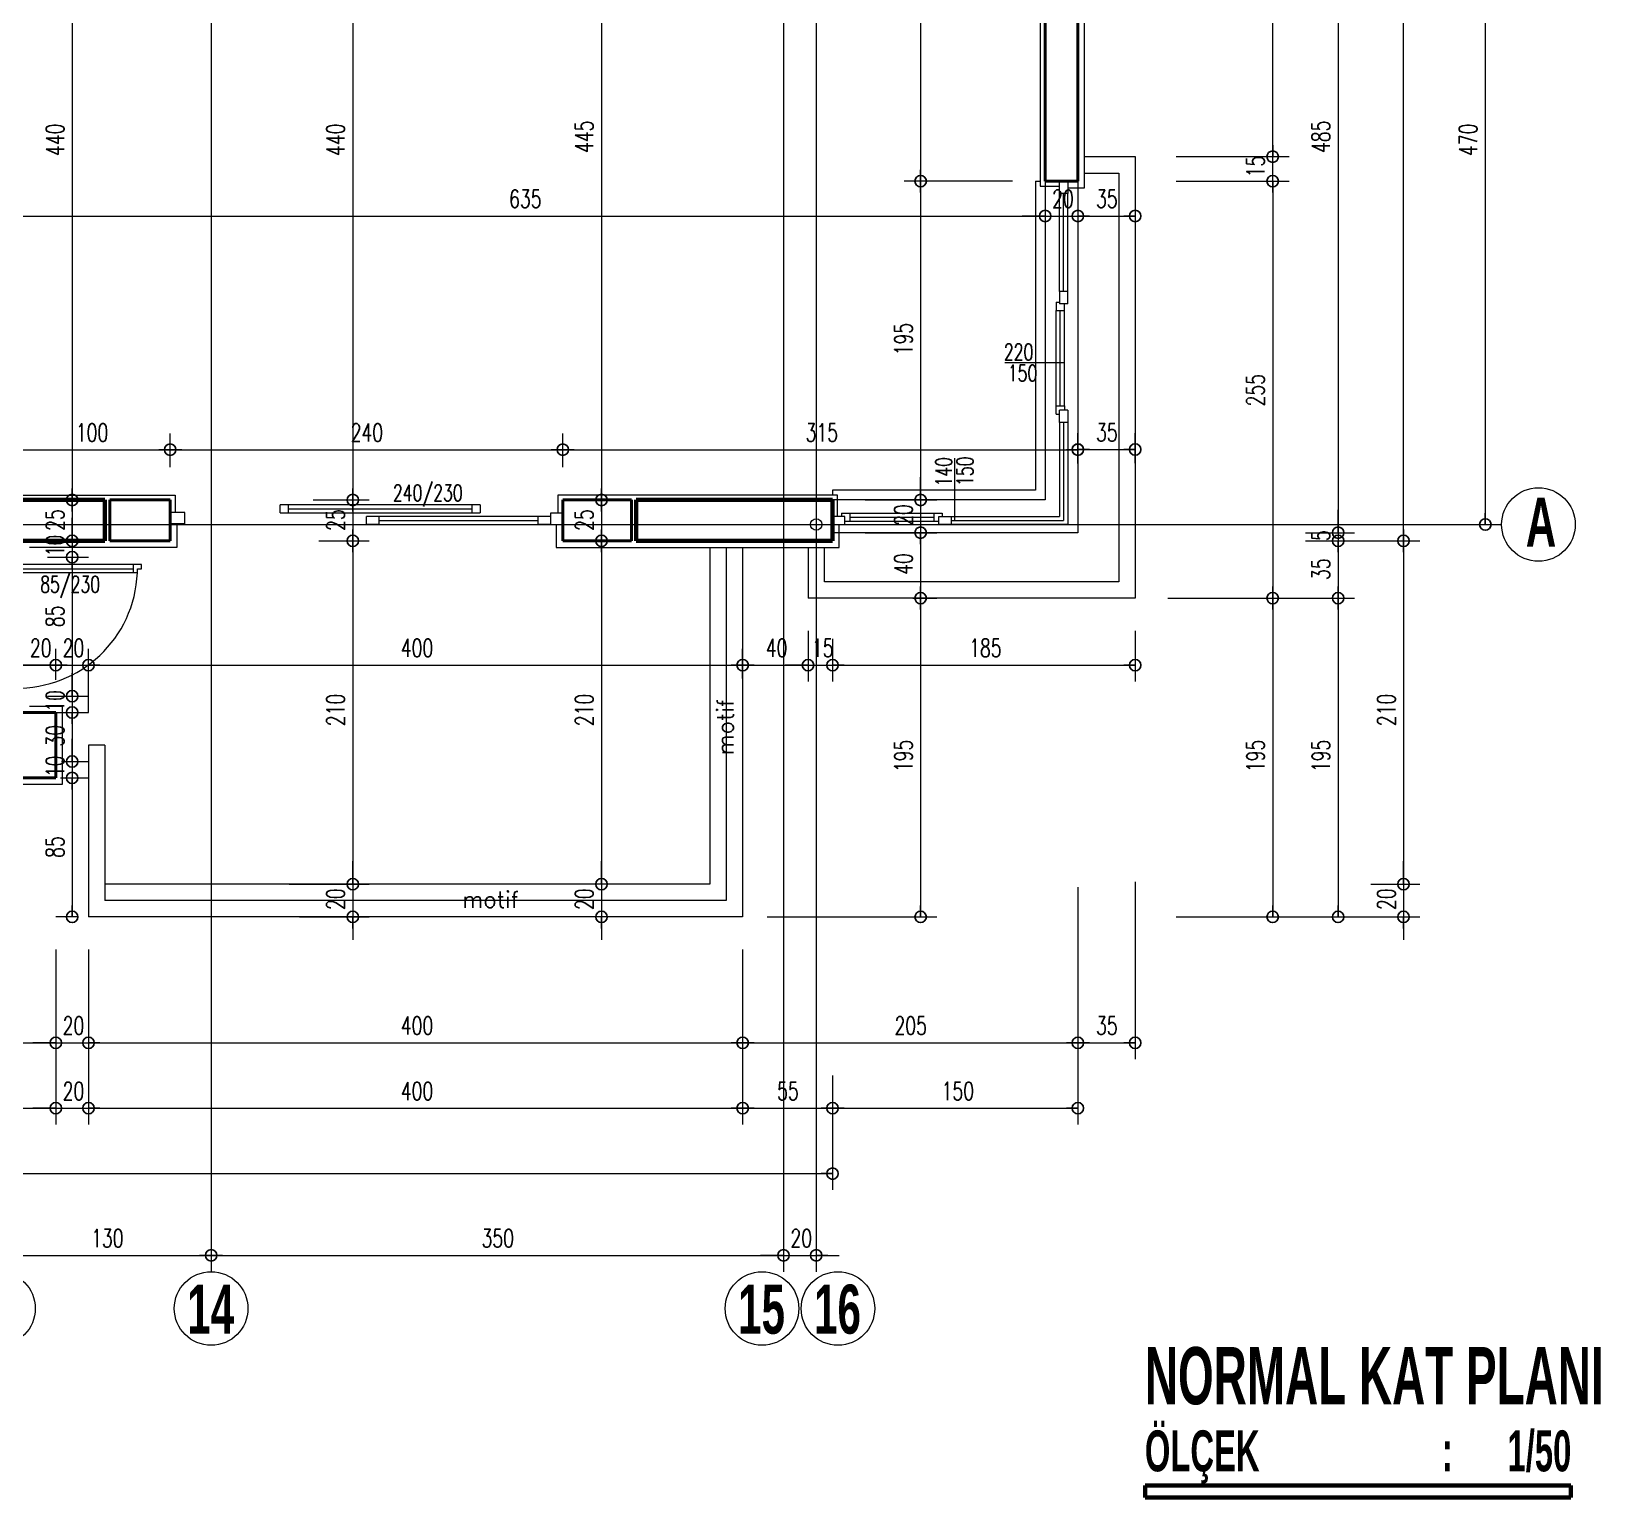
# Model space of a CAD drawing. Header units: millimetres. Extents: x 2016.56 to 2021.8, y 13721.83 to 13722.48.
# Drawn here: x 2018.0343 to 2018.2262, y 13721.9228 to 13722.1021 of the extents above; entities that cross this region are included whole.
import ezdxf

# ---------------------------------------------------------------- set-up
doc = ezdxf.new("R2010")
doc.units = ezdxf.units.MM
doc.linetypes.add('ACAD_ISO04W100', pattern=[30, 24, -3, 0, -3])
doc.linetypes.add('ACAD_ISO07W100', pattern=[3, 0, -3])
doc.layers.get('0').update_dxf_attribs({"lineweight": 20})
for name, color, linetype, lineweight in [('aks', 1, 'Continuous', 9), ('AKS  NO', 5, 'Continuous', 60), ('DH', 7, 'Continuous', 20), ('DIMH', 7, 'Continuous', 20), ('DIMV', 7, 'Continuous', 20), ('DUVAR', 4, 'Continuous', 40), ('DV', 7, 'Continuous', 20), ('kolon', 5, 'Continuous', 60), ('PENCERE', 3, 'Continuous', 13), ('SIVA', 7, 'Continuous', 20), ('TEXT', 7, 'Continuous', 20)]:
    doc.layers.add(name, color=color, linetype=linetype, lineweight=lineweight)
doc.styles.get("Standard").update_dxf_attribs({"font": 'txt.shx', "width": 0.7, "height": 11})
doc.styles.add('style1', font='swisscbo.ttf', dxfattribs={"width": 0.75, "height": 11})

msp = doc.modelspace()

# ---------------------------------------------------------------- linework, layer by layer
at = {"color": 0, "lineweight": -2}
for p, q in [((2018.186109818685, 13722.08678914312), (2018.186109818685, 13722.08818914312)), ((2018.186109818685, 13722.08678914312), (2018.186109818685, 13722.08818914312)), ((2018.143055025515, 13722.08378914312), (2018.143055025515, 13722.08518914312)), ((2018.143055025515, 13722.08378914312), (2018.143055025515, 13722.08238914312)), ((2018.186109818685, 13722.08378914312), (2018.186109818685, 13722.08238914312)), ((2018.186109818685, 13722.08378914312), (2018.186109818685, 13722.08238914312)), ((2018.158290658595, 13722.07952882276), (2018.156890658595, 13722.07952882276)), ((2018.158290658595, 13722.07952882276), (2018.156890658595, 13722.07952882276)), ((2018.162290658595, 13722.07952882276), (2018.163690658595, 13722.07952882276)), ((2018.162290658595, 13722.07952882276), (2018.163690658595, 13722.07952882276)), ((2018.169290658595, 13722.07952882276), (2018.167890658595, 13722.07952882276)), ((2018.051290658595, 13722.05094238713), (2018.049890658595, 13722.05094238713)), ((2018.051290658595, 13722.05094238713), (2018.052690658595, 13722.05094238713)), ((2018.099290658595, 13722.05094238713), (2018.097890658595, 13722.05094238713)), ((2018.099290658595, 13722.05094238713), (2018.100690658595, 13722.05094238713)), ((2018.162290658595, 13722.05094238713), (2018.160890658595, 13722.05094238713)), ((2018.162290658595, 13722.05096653452), (2018.163690658595, 13722.05096653452)), ((2018.169290658595, 13722.05096653452), (2018.167890658595, 13722.05096653452)), ((2018.039303057938, 13722.04478914312), (2018.039303057938, 13722.04618914312)), ((2018.073611988253, 13722.04478914312), (2018.073611988253, 13722.04618914312)), ((2018.104025822688, 13722.04478914312), (2018.104025822688, 13722.04618914312)), ((2018.143055025515, 13722.04478914312), (2018.143055025515, 13722.04618914312)), ((2018.143055025515, 13722.04478914312), (2018.143055025515, 13722.04618914312)), ((2018.039303057938, 13722.04478914312), (2018.039303057938, 13722.04338914312)), ((2018.073611988253, 13722.04478914312), (2018.073611988253, 13722.04338914312)), ((2018.104025822688, 13722.04478914312), (2018.104025822688, 13722.04338914312)), ((2018.194109818685, 13722.04078914312), (2018.194109818685, 13722.04218914312)), ((2018.194109818685, 13722.04078914312), (2018.194109818685, 13722.04218914312)), ((2018.212109818685, 13722.04178914312), (2018.212109818685, 13722.04318914312)), ((2018.039303057938, 13722.03978914312), (2018.039303057938, 13722.04118914312)), ((2018.039303057938, 13722.03978914312), (2018.039303057938, 13722.04118914312)), ((2018.073611988253, 13722.03978914312), (2018.073611988253, 13722.04118914312)), ((2018.073611988253, 13722.03978914312), (2018.073611988253, 13722.03838914312)), ((2018.104025822688, 13722.03978914312), (2018.104025822688, 13722.04118914312)), ((2018.104025822688, 13722.03978914312), (2018.104025822688, 13722.03838914312)), ((2018.143055025515, 13722.04078914312), (2018.143055025515, 13722.03938914312)), ((2018.143055025515, 13722.04078914312), (2018.143055025515, 13722.03938914312)), ((2018.194109818685, 13722.03978914312), (2018.194109818685, 13722.03838914312)), ((2018.194109818685, 13722.03978914312), (2018.194109818685, 13722.03838914312)), ((2018.202109818685, 13722.03978914312), (2018.202109818685, 13722.04118914312)), ((2018.202109818685, 13722.03978914312), (2018.202109818685, 13722.03838914312)), ((2018.039303057938, 13722.03778914312), (2018.039303057938, 13722.03638914312)), ((2018.039303057938, 13722.03778914312), (2018.039303057938, 13722.03638914312)), ((2018.143055025515, 13722.03278914312), (2018.143055025515, 13722.03418914312)), ((2018.186109818685, 13722.03278914312), (2018.186109818685, 13722.03418914312)), ((2018.194109818685, 13722.03278914312), (2018.194109818685, 13722.03418914312)), ((2018.143055025515, 13722.03278914312), (2018.143055025515, 13722.03138914312)), ((2018.186109818685, 13722.03278914312), (2018.186109818685, 13722.03138914312)), ((2018.194109818685, 13722.03278914312), (2018.194109818685, 13722.03138914312)), ((2018.033290658595, 13722.02458969043), (2018.034690658595, 13722.02458969043)), ((2018.037290658595, 13722.02458969043), (2018.035890658595, 13722.02458969043)), ((2018.037290658595, 13722.02458969043), (2018.038690658595, 13722.02458969043)), ((2018.041290658595, 13722.02458969043), (2018.042690658595, 13722.02458969043)), ((2018.041290658595, 13722.02458969043), (2018.042690658595, 13722.02458969043)), ((2018.121290658595, 13722.02458969043), (2018.119890658595, 13722.02458969043)), ((2018.121290658595, 13722.02458969043), (2018.122690658595, 13722.02458969043)), ((2018.129290658595, 13722.02458969043), (2018.127890658595, 13722.02458969043)), ((2018.129290658595, 13722.02458969043), (2018.127890658595, 13722.02458969043)), ((2018.132290658595, 13722.02458969043), (2018.133690658595, 13722.02458969043)), ((2018.132290658595, 13722.02458969043), (2018.133690658595, 13722.02458969043)), ((2018.169290658595, 13722.02458969043), (2018.167890658595, 13722.02458969043)), ((2018.039303057938, 13722.02078914312), (2018.039303057938, 13722.02218914312)), ((2018.039303057938, 13722.02078914312), (2018.039303057938, 13722.02218914312)), ((2018.039303057938, 13722.01878914312), (2018.039303057938, 13722.01738914312)), ((2018.039303057938, 13722.01878914312), (2018.039303057938, 13722.01738914312)), ((2018.039303057938, 13722.01278914312), (2018.039303057938, 13722.01418914312)), ((2018.039303057938, 13722.01278914312), (2018.039303057938, 13722.01418914312)), ((2018.039303057938, 13722.01078914312), (2018.039303057938, 13722.00938914312)), ((2018.039303057938, 13722.01078914312), (2018.039303057938, 13722.00938914312)), ((2018.073611988253, 13721.99778914312), (2018.073611988253, 13721.99918914312)), ((2018.073611988253, 13721.99778914312), (2018.073611988253, 13721.99918914312)), ((2018.104025822688, 13721.99778914312), (2018.104025822688, 13721.99918914312)), ((2018.104025822688, 13721.99778914312), (2018.104025822688, 13721.99918914312)), ((2018.202109818685, 13721.99778914312), (2018.202109818685, 13721.99918914312)), ((2018.202109818685, 13721.99778914312), (2018.202109818685, 13721.99918914312)), ((2018.039303057938, 13721.99378914312), (2018.039303057938, 13721.99518914312)), ((2018.073611988253, 13721.99378914312), (2018.073611988253, 13721.99238914312)), ((2018.104025822688, 13721.99378914312), (2018.104025822688, 13721.99238914312)), ((2018.143055025515, 13721.99378914312), (2018.143055025515, 13721.99518914312)), ((2018.186109818685, 13721.99378914312), (2018.186109818685, 13721.99518914312)), ((2018.194109818685, 13721.99378914312), (2018.194109818685, 13721.99518914312)), ((2018.202109818685, 13721.99378914312), (2018.202109818685, 13721.99238914312)), ((2018.037290658595, 13721.97838660583), (2018.035890658595, 13721.97838660583)), ((2018.037290658595, 13721.97838660583), (2018.035890658595, 13721.97838660583)), ((2018.041290658595, 13721.97838660583), (2018.042690658595, 13721.97838660583)), ((2018.041290658595, 13721.97838660583), (2018.042690658595, 13721.97838660583)), ((2018.121290658595, 13721.97838660583), (2018.119890658595, 13721.97838660583)), ((2018.121290658595, 13721.97838660583), (2018.122690658595, 13721.97838660583)), ((2018.162290658595, 13721.97838660583), (2018.160890658595, 13721.97838660583)), ((2018.162290658595, 13721.97838660583), (2018.163690658595, 13721.97838660583)), ((2018.169290658595, 13721.97838660583), (2018.167890658595, 13721.97838660583)), ((2018.037290658595, 13721.97038660583), (2018.035890658595, 13721.97038660583)), ((2018.037290658595, 13721.97038660583), (2018.035890658595, 13721.97038660583)), ((2018.041290658595, 13721.97038660583), (2018.042690658595, 13721.97038660583)), ((2018.041290658595, 13721.97038660583), (2018.042690658595, 13721.97038660583)), ((2018.121290658595, 13721.97038660583), (2018.119890658595, 13721.97038660583)), ((2018.121290658595, 13721.97038660583), (2018.122690658595, 13721.97038660583)), ((2018.132290658595, 13721.97038660583), (2018.130890658595, 13721.97038660583)), ((2018.132290658595, 13721.97038660583), (2018.133690658595, 13721.97038660583)), ((2018.162290658595, 13721.97038660583), (2018.160890658595, 13721.97038660583)), ((2018.132290658595, 13721.96238660583), (2018.130890658595, 13721.96238660583)), ((2018.056290658595, 13721.95238660583), (2018.054890658595, 13721.95238660583)), ((2018.056290658595, 13721.95238660583), (2018.057690658595, 13721.95238660583)), ((2018.126290658595, 13721.95238660583), (2018.124890658595, 13721.95238660583)), ((2018.126290658595, 13721.95238660583), (2018.124890658595, 13721.95238660583)), ((2018.130290658595, 13721.95238660583), (2018.131690658595, 13721.95238660583))]:
    msp.add_line(p, q, dxfattribs=at)
for p, q in [((2018.163090658595, 13722.08678914312), (2018.169290658595, 13722.08678914312)), ((2018.169290658595, 13722.08678914312), (2018.169290658595, 13722.03278914312)), ((2018.157090658595, 13722.08378914312), (2018.157690658595, 13722.08378914312)), ((2018.157090658595, 13722.08378914312), (2018.157090658595, 13722.04598914312)), ((2018.132290658595, 13722.04598914312), (2018.132290658595, 13722.04538914312)), ((2018.157090658595, 13722.04598914312), (2018.132290658595, 13722.04598914312)), ((2018.119290658595, 13722.03898914312), (2018.119290658595, 13721.99578914312)), ((2018.121290658595, 13722.03898914312), (2018.121290658595, 13721.99378914312)), ((2018.129290658595, 13722.03898914312), (2018.129290658595, 13722.03278914312)), ((2018.169290658595, 13722.03278914312), (2018.129290658595, 13722.03278914312)), ((2018.041290658595, 13722.01478914312), (2018.041290658595, 13721.99378914312)), ((2018.043290658595, 13722.01478914312), (2018.041290658595, 13722.01478914312)), ((2018.043290658595, 13722.01478914312), (2018.043290658595, 13721.99578914312)), ((2018.038090658595, 13722.01278914312), (2018.041290658595, 13722.01278914312)), ((2018.119290658595, 13721.99578914312), (2018.043290658595, 13721.99578914312)), ((2018.121290658595, 13721.99378914312), (2018.041290658595, 13721.99378914312))]:
    msp.add_line(p, q)
at = {"linetype": 'ACAD_ISO07W100'}
for p, q in [((2018.158290658595, 13722.08378914312), (2018.158290658595, 13722.04478914312)), ((2018.162290658595, 13722.08378914312), (2018.162290658595, 13722.04078914312)), ((2018.163090658595, 13722.08478914312), (2018.167290658595, 13722.08478914312)), ((2018.167290658595, 13722.08478914312), (2018.167290658595, 13722.03478914312)), ((2018.158290658595, 13722.04478914312), (2018.132290658595, 13722.04478914312)), ((2018.162290658595, 13722.04078914312), (2018.132290658595, 13722.04078914312)), ((2018.131290658595, 13722.03478914312), (2018.131290658595, 13722.03898914312)), ((2018.167290658595, 13722.03478914312), (2018.131290658595, 13722.03478914312))]:
    msp.add_line(p, q, dxfattribs=at)
at = {"color": 0, "lineweight": -2}
for centre in [(2018.186109818685, 13722.08678914312), (2018.186109818685, 13722.08678914312), (2018.143055025515, 13722.08378914312), (2018.143055025515, 13722.08378914312), (2018.186109818685, 13722.08378914312), (2018.186109818685, 13722.08378914312), (2018.158290658595, 13722.07952882276), (2018.158290658595, 13722.07952882276), (2018.162290658595, 13722.07952882276), (2018.162290658595, 13722.07952882276), (2018.169290658595, 13722.07952882276), (2018.051290658595, 13722.05094238713), (2018.051290658595, 13722.05094238713), (2018.099290658595, 13722.05094238713), (2018.099290658595, 13722.05094238713), (2018.162290658595, 13722.05096653452), (2018.162290658595, 13722.05094238713), (2018.169290658595, 13722.05096653452), (2018.039303057938, 13722.04478914312), (2018.039303057938, 13722.04478914312), (2018.073611988253, 13722.04478914312), (2018.073611988253, 13722.04478914312), (2018.104025822688, 13722.04478914312), (2018.104025822688, 13722.04478914312), (2018.143055025515, 13722.04478914312), (2018.143055025515, 13722.04478914312), (2018.212109818685, 13722.04178914312), (2018.039303057938, 13722.03978914312), (2018.039303057938, 13722.03978914312), (2018.073611988253, 13722.03978914312), (2018.073611988253, 13722.03978914312), (2018.104025822688, 13722.03978914312), (2018.104025822688, 13722.03978914312), (2018.143055025515, 13722.04078914312), (2018.143055025515, 13722.04078914312), (2018.194109818685, 13722.04078914312), (2018.194109818685, 13722.04078914312), (2018.194109818685, 13722.03978914312), (2018.194109818685, 13722.03978914312), (2018.202109818685, 13722.03978914312), (2018.202109818685, 13722.03978914312), (2018.039303057938, 13722.03778914312), (2018.039303057938, 13722.03778914312), (2018.143055025515, 13722.03278914312), (2018.143055025515, 13722.03278914312), (2018.186109818685, 13722.03278914312), (2018.186109818685, 13722.03278914312), (2018.194109818685, 13722.03278914312), (2018.194109818685, 13722.03278914312), (2018.037290658595, 13722.02458969043), (2018.037290658595, 13722.02458969043), (2018.041290658595, 13722.02458969043), (2018.041290658595, 13722.02458969043), (2018.121290658595, 13722.02458969043), (2018.121290658595, 13722.02458969043), (2018.129290658595, 13722.02458969043), (2018.129290658595, 13722.02458969043), (2018.132290658595, 13722.02458969043), (2018.132290658595, 13722.02458969043), (2018.169290658595, 13722.02458969043), (2018.039303057938, 13722.02078914312), (2018.039303057938, 13722.02078914312), (2018.039303057938, 13722.01878914312), (2018.039303057938, 13722.01878914312), (2018.039303057938, 13722.01278914312), (2018.039303057938, 13722.01278914312), (2018.039303057938, 13722.01078914312), (2018.039303057938, 13722.01078914312), (2018.073611988253, 13721.99778914312), (2018.073611988253, 13721.99778914312), (2018.104025822688, 13721.99778914312), (2018.104025822688, 13721.99778914312), (2018.202109818685, 13721.99778914312), (2018.202109818685, 13721.99778914312), (2018.039303057938, 13721.99378914312), (2018.073611988253, 13721.99378914312), (2018.104025822688, 13721.99378914312), (2018.143055025515, 13721.99378914312), (2018.186109818685, 13721.99378914312), (2018.194109818685, 13721.99378914312), (2018.202109818685, 13721.99378914312), (2018.037290658595, 13721.97838660583), (2018.037290658595, 13721.97838660583), (2018.041290658595, 13721.97838660583), (2018.041290658595, 13721.97838660583), (2018.121290658595, 13721.97838660583), (2018.121290658595, 13721.97838660583), (2018.162290658595, 13721.97838660583), (2018.162290658595, 13721.97838660583), (2018.169290658595, 13721.97838660583), (2018.037290658595, 13721.97038660583), (2018.037290658595, 13721.97038660583), (2018.041290658595, 13721.97038660583), (2018.041290658595, 13721.97038660583), (2018.121290658595, 13721.97038660583), (2018.121290658595, 13721.97038660583), (2018.132290658595, 13721.97038660583), (2018.132290658595, 13721.97038660583), (2018.162290658595, 13721.97038660583), (2018.132290658595, 13721.96238660583), (2018.056290658595, 13721.95238660583), (2018.056290658595, 13721.95238660583), (2018.126290658595, 13721.95238660583), (2018.126290658595, 13721.95238660583), (2018.130290658595, 13721.95238660583)]:
    msp.add_circle(centre, 0.0007, dxfattribs=at)
for centre in [(2018.218609818685, 13722.04178914312), (2018.030290658595, 13721.94588660583), (2018.056290658595, 13721.94588660583), (2018.123660975857, 13721.94588660583), (2018.132946171104, 13721.94588660583)]:
    msp.add_circle(centre, 0.004500000000000001)
at = {"layer": 'aks', "linetype": 'ACAD_ISO04W100', "ltscale": 2}
for p, q in [((2018.056290658595, 13722.40645173834), (2018.056290658595, 13721.95238660583)), ((2018.126290658595, 13722.40645173834), (2018.126290658595, 13721.95238660583)), ((2018.130290658595, 13722.40645173834), (2018.130290658595, 13721.95238660583)), ((2017.678471498505, 13722.04178914312), (2018.212109818685, 13722.04178914312))]:
    msp.add_line(p, q, dxfattribs=at)
at = {"layer": 'aks'}
msp.add_circle((2018.130290658595, 13722.04178914312), 0.0007, dxfattribs=at)
at = {"layer": 'AKS  NO'}
for p, q in [((2018.170498123096, 13721.92421759016), (2018.222568119264, 13721.92421759016)), ((2018.170498123096, 13721.92275145477), (2018.170498123096, 13721.92421759016)), ((2018.222568119264, 13721.92275145477), (2018.170498123096, 13721.92275145477)), ((2018.222568119264, 13721.92421759016), (2018.222568119264, 13721.92275145477))]:
    msp.add_line(p, q, dxfattribs=at)
at = {"layer": 'DH'}
for p, q in [((2018.032690658595, 13722.07952882276), (2018.156890658595, 13722.07952882276)), ((2018.156890658595, 13722.07952882276), (2018.155490658595, 13722.07952882276)), ((2018.158290658595, 13722.07952882276), (2018.162290658595, 13722.07952882276)), ((2018.163690658595, 13722.07952882276), (2018.167890658595, 13722.07952882276)), ((2018.163690658595, 13722.07952882276), (2018.165090658595, 13722.07952882276)), ((2018.032690658595, 13722.05094238713), (2018.049890658595, 13722.05094238713)), ((2018.052690658595, 13722.05094238713), (2018.097890658595, 13722.05094238713)), ((2018.100690658595, 13722.05094238713), (2018.160890658595, 13722.05094238713)), ((2018.163690658595, 13722.05096653452), (2018.167890658595, 13722.05096653452)), ((2018.033290658595, 13722.02458969043), (2018.037290658595, 13722.02458969043)), ((2018.035890658595, 13722.02458969043), (2018.034490658595, 13722.02458969043)), ((2018.034690658595, 13722.02458969043), (2018.036090658595, 13722.02458969043)), ((2018.037290658595, 13722.02458969043), (2018.041290658595, 13722.02458969043)), ((2018.038690658595, 13722.02458969043), (2018.040090658595, 13722.02458969043)), ((2018.042690658595, 13722.02458969043), (2018.119890658595, 13722.02458969043)), ((2018.042690658595, 13722.02458969043), (2018.044090658595, 13722.02458969043)), ((2018.122690658595, 13722.02458969043), (2018.127890658595, 13722.02458969043)), ((2018.127890658595, 13722.02458969043), (2018.126490658595, 13722.02458969043)), ((2018.129290658595, 13722.02458969043), (2018.132290658595, 13722.02458969043)), ((2018.133690658595, 13722.02458969043), (2018.167890658595, 13722.02458969043)), ((2018.133690658595, 13722.02458969043), (2018.135090658595, 13722.02458969043))]:
    msp.add_line(p, q, dxfattribs=at)
at = {"layer": 'DH', "lineweight": 20}
for p, q in [((2018.158290658595, 13722.07978914312), (2018.158290658595, 13722.07752882276)), ((2018.158290658595, 13722.07978914312), (2018.158290658595, 13722.07752882276)), ((2018.162290658595, 13722.07978914312), (2018.162290658595, 13722.07752882276)), ((2018.162290658595, 13722.07978914312), (2018.162290658595, 13722.07752882276)), ((2018.169290658595, 13722.07990174989), (2018.169290658595, 13722.07752882276)), ((2018.051290658595, 13722.04878914312), (2018.051290658595, 13722.05294238713)), ((2018.051290658595, 13722.04878914312), (2018.051290658595, 13722.05294238713)), ((2018.099290658595, 13722.04878914312), (2018.099290658595, 13722.05294238713)), ((2018.099290658595, 13722.04878914312), (2018.099290658595, 13722.05294238713)), ((2018.162290658595, 13722.04925747224), (2018.162290658595, 13722.05296653451)), ((2018.162290658595, 13722.04925747224), (2018.162290658595, 13722.05294238713)), ((2018.169290658595, 13722.04928161963), (2018.169290658595, 13722.05296653451)), ((2018.129290658595, 13722.02878914312), (2018.129290658595, 13722.02258969043)), ((2018.169290658595, 13722.02878914312), (2018.169290658595, 13722.02258969043)), ((2018.037290658595, 13722.02278914312), (2018.037290658595, 13722.02658969043)), ((2018.037290658595, 13722.02278914312), (2018.037290658595, 13722.02658969043)), ((2018.041290658595, 13722.01878914312), (2018.041290658595, 13722.02658969043)), ((2018.041290658595, 13722.01878914312), (2018.041290658595, 13722.02658969043)), ((2018.121290658595, 13722.0229648295), (2018.121290658595, 13722.02658969043)), ((2018.121290658595, 13722.0229648295), (2018.121290658595, 13722.02658969043)), ((2018.129290658595, 13722.02778914312), (2018.129290658595, 13722.02258969043)), ((2018.132290658595, 13722.02778914312), (2018.132290658595, 13722.02258969043)), ((2018.132290658595, 13722.02778914312), (2018.132290658595, 13722.02258969043))]:
    msp.add_line(p, q, dxfattribs=at)
at = {"layer": 'DIMH', "lineweight": 20}
for p, q in [((2018.162290658595, 13721.99741597324), (2018.162290658595, 13721.97638660583)), ((2018.162290658595, 13721.99741597324), (2018.162290658595, 13721.97638660583)), ((2018.169290658595, 13721.99808787448), (2018.169290658595, 13721.97638660583)), ((2018.037290658595, 13721.98978914312), (2018.037290658595, 13721.96838660583)), ((2018.037290658595, 13721.98978914312), (2018.037290658595, 13721.96838660583)), ((2018.037290658595, 13721.98978914312), (2018.037290658595, 13721.97638660583)), ((2018.037290658595, 13721.98978914312), (2018.037290658595, 13721.97638660583)), ((2018.041290658595, 13721.98978914312), (2018.041290658595, 13721.97638660583)), ((2018.041290658595, 13721.98978914312), (2018.041290658595, 13721.97638660583)), ((2018.121290658595, 13721.98978914312), (2018.121290658595, 13721.97638660583)), ((2018.121290658595, 13721.98978914312), (2018.121290658595, 13721.97638660583)), ((2018.041290658595, 13721.98324892097), (2018.041290658595, 13721.96838660583)), ((2018.041290658595, 13721.98324892097), (2018.041290658595, 13721.96838660583)), ((2018.162290658595, 13721.98290128954), (2018.162290658595, 13721.96838660583)), ((2018.121290658595, 13721.98178914312), (2018.121290658595, 13721.96838660583)), ((2018.121290658595, 13721.97778914312), (2018.121290658595, 13721.96838660583)), ((2018.132290658595, 13721.97438660583), (2018.132290658595, 13721.96838660583)), ((2018.132290658595, 13721.97438660583), (2018.132290658595, 13721.96838660583)), ((2018.132290658595, 13721.97038660583), (2018.132290658595, 13721.96038660583)), ((2018.056290658595, 13721.95501010236), (2018.056290658595, 13721.95038660583)), ((2018.056290658595, 13721.95501010236), (2018.056290658595, 13721.95038660583)), ((2018.126290658595, 13721.95390027114), (2018.126290658595, 13721.95038660583)), ((2018.126290658595, 13721.95390027114), (2018.126290658595, 13721.95038660583)), ((2018.130290658595, 13721.9547757582), (2018.130290658595, 13721.95038660583))]:
    msp.add_line(p, q, dxfattribs=at)
at = {"layer": 'DIMH'}
for p, q in [((2018.028690658595, 13721.97838660583), (2018.035890658595, 13721.97838660583)), ((2018.035890658595, 13721.97838660583), (2018.034490658595, 13721.97838660583)), ((2018.037290658595, 13721.97838660583), (2018.041290658595, 13721.97838660583)), ((2018.042690658595, 13721.97838660583), (2018.119890658595, 13721.97838660583)), ((2018.042690658595, 13721.97838660583), (2018.044090658595, 13721.97838660583)), ((2018.122690658595, 13721.97838660583), (2018.160890658595, 13721.97838660583)), ((2018.163690658595, 13721.97838660583), (2018.167890658595, 13721.97838660583)), ((2017.969690658595, 13721.97038660583), (2018.035890658595, 13721.97038660583)), ((2018.035890658595, 13721.97038660583), (2018.034490658595, 13721.97038660583)), ((2018.037290658595, 13721.97038660583), (2018.041290658595, 13721.97038660583)), ((2018.042690658595, 13721.97038660583), (2018.119890658595, 13721.97038660583)), ((2018.042690658595, 13721.97038660583), (2018.044090658595, 13721.97038660583)), ((2018.122690658595, 13721.97038660583), (2018.130890658595, 13721.97038660583)), ((2018.133690658595, 13721.97038660583), (2018.160890658595, 13721.97038660583)), ((2017.759690658595, 13721.96238660583), (2018.130890658595, 13721.96238660583)), ((2018.031690658595, 13721.95238660583), (2018.054890658595, 13721.95238660583)), ((2018.057690658595, 13721.95238660583), (2018.124890658595, 13721.95238660583)), ((2018.124890658595, 13721.95238660583), (2018.123490658595, 13721.95238660583)), ((2018.126290658595, 13721.95238660583), (2018.130290658595, 13721.95238660583)), ((2018.131690658595, 13721.95238660583), (2018.133090658595, 13721.95238660583))]:
    msp.add_line(p, q, dxfattribs=at)
at = {"layer": 'DIMV'}
for p, q in [((2018.202109818685, 13722.04118914312), (2018.202109818685, 13722.33438914313)), ((2018.186109818685, 13722.08818914312), (2018.186109818685, 13722.13638914312)), ((2018.194109818685, 13722.13638914312), (2018.194109818685, 13722.04218914312)), ((2018.212109818685, 13722.13438914312), (2018.212109818685, 13722.04318914312)), ((2018.186109818685, 13722.08818914312), (2018.186109818685, 13722.08958914312)), ((2018.186109818685, 13722.08378914312), (2018.186109818685, 13722.08678914312)), ((2018.186109818685, 13722.08238914312), (2018.186109818685, 13722.08098914312)), ((2018.186109818685, 13722.08238914312), (2018.186109818685, 13722.03418914312)), ((2018.194109818685, 13722.04218914312), (2018.194109818685, 13722.04358914312)), ((2018.194109818685, 13722.04078914312), (2018.194109818685, 13722.03978914312)), ((2018.194109818685, 13722.03838914312), (2018.194109818685, 13722.03418914312)), ((2018.194109818685, 13722.03838914312), (2018.194109818685, 13722.03698914312)), ((2018.202109818685, 13722.03838914312), (2018.202109818685, 13721.99918914312)), ((2018.186109818685, 13722.03138914312), (2018.186109818685, 13721.99518914312)), ((2018.194109818685, 13722.03138914312), (2018.194109818685, 13721.99518914312)), ((2018.202109818685, 13721.99918914312), (2018.202109818685, 13722.00058914312)), ((2018.202109818685, 13721.99778914312), (2018.202109818685, 13721.99378914312)), ((2018.202109818685, 13721.99238914312), (2018.202109818685, 13721.99098914312))]:
    msp.add_line(p, q, dxfattribs=at)
at = {"layer": 'DIMV', "lineweight": 20}
for p, q in [((2018.174290658595, 13722.08678914312), (2018.188109818685, 13722.08678914312)), ((2018.174290658595, 13722.08678914312), (2018.188109818685, 13722.08678914312)), ((2018.174290658595, 13722.08378914312), (2018.188109818685, 13722.08378914312)), ((2018.174290658595, 13722.08378914312), (2018.188109818685, 13722.08378914312)), ((2018.210677807921, 13722.04178914312), (2018.214109818685, 13722.04178914312)), ((2018.190109818685, 13722.04078914312), (2018.196109818685, 13722.04078914312)), ((2018.190109818685, 13722.03978914312), (2018.196109818685, 13722.03978914312)), ((2018.194109818685, 13722.04078914312), (2018.196109818685, 13722.04078914312)), ((2018.194109818685, 13722.03978914312), (2018.204109818685, 13722.03978914312)), ((2018.203109818685, 13722.03978914312), (2018.204109818685, 13722.03978914312)), ((2018.173290658595, 13722.03278914312), (2018.196109818685, 13722.03278914312)), ((2018.173290658595, 13722.03278914312), (2018.196109818685, 13722.03278914312)), ((2018.173290658595, 13722.03278914312), (2018.188109818685, 13722.03278914312)), ((2018.173290658595, 13722.03278914312), (2018.188109818685, 13722.03278914312)), ((2018.198109818685, 13721.99778914312), (2018.204109818685, 13721.99778914312)), ((2018.202143815907, 13721.99778914312), (2018.204109818685, 13721.99778914312)), ((2018.174290658595, 13721.99378914312), (2018.188109818685, 13721.99378914312)), ((2018.175345451764, 13721.99378914312), (2018.196109818685, 13721.99378914312)), ((2018.193619412129, 13721.99378914312), (2018.204109818685, 13721.99378914312))]:
    msp.add_line(p, q, dxfattribs=at)
at = {"layer": 'DUVAR'}
for p, q in [((2018.162290658595, 13722.13778914312), (2018.162290658595, 13722.08378914312)), ((2018.158290658595, 13722.13378914312), (2018.158290658595, 13722.08378914312)), ((2018.162290658595, 13722.08378914312), (2018.158290658595, 13722.08378914312)), ((2018.043890658595, 13722.04478914312), (2018.043890658595, 13722.03978914312)), ((2018.051290658595, 13722.04478914312), (2018.043890658595, 13722.04478914312)), ((2018.051290658595, 13722.03978914312), (2018.051290658595, 13722.04478914312)), ((2018.107690658595, 13722.04478914312), (2018.099290658595, 13722.04478914312)), ((2018.099290658595, 13722.03978914312), (2018.099290658595, 13722.04478914312)), ((2018.107690658595, 13722.04478914312), (2018.107690658595, 13722.03978914312)), ((2018.051290658595, 13722.03978914312), (2018.043890658595, 13722.03978914312)), ((2018.107690658595, 13722.03978914312), (2018.099290658595, 13722.03978914312)), ((2018.033290658595, 13722.01878914312), (2018.037290658595, 13722.01878914312)), ((2018.037290658595, 13722.01078914312), (2018.037290658595, 13722.01878914312)), ((2018.027290658595, 13722.01078914312), (2018.037290658595, 13722.01078914312))]:
    msp.add_line(p, q, dxfattribs=at)
at = {"layer": 'DV'}
for p, q in [((2018.104025822688, 13722.13238914312), (2018.104025822688, 13722.04618914312)), ((2018.143055025515, 13722.13238914312), (2018.143055025515, 13722.08518914312)), ((2018.039303057938, 13722.13138914312), (2018.039303057938, 13722.04618914312)), ((2018.073611988253, 13722.13138914312), (2018.073611988253, 13722.04618914312)), ((2018.143055025515, 13722.08238914312), (2018.143055025515, 13722.04618914312)), ((2018.143055025515, 13722.04618914312), (2018.143055025515, 13722.04758914312)), ((2018.143055025515, 13722.04478914312), (2018.143055025515, 13722.04078914312)), ((2018.039303057938, 13722.04338914312), (2018.039303057938, 13722.04118914312)), ((2018.039303057938, 13722.04118914312), (2018.039303057938, 13722.04258914312)), ((2018.073611988253, 13722.04338914312), (2018.073611988253, 13722.04118914312)), ((2018.104025822688, 13722.04338914312), (2018.104025822688, 13722.04118914312)), ((2018.039303057938, 13722.03978914312), (2018.039303057938, 13722.03778914312)), ((2018.073611988253, 13722.03838914312), (2018.073611988253, 13721.99918914312)), ((2018.104025822688, 13722.03838914312), (2018.104025822688, 13721.99918914312)), ((2018.143055025515, 13722.03938914312), (2018.143055025515, 13722.03798914312)), ((2018.143055025515, 13722.03938914312), (2018.143055025515, 13722.03418914312)), ((2018.039303057938, 13722.03638914312), (2018.039303057938, 13722.03498914312)), ((2018.039303057938, 13722.03638914312), (2018.039303057938, 13722.02218914312)), ((2018.143055025515, 13722.03138914312), (2018.143055025515, 13721.99518914312)), ((2018.039303057938, 13722.02218914312), (2018.039303057938, 13722.02358914312)), ((2018.039303057938, 13722.02078914312), (2018.039303057938, 13722.01878914312)), ((2018.039303057938, 13722.01738914312), (2018.039303057938, 13722.01598914312)), ((2018.039303057938, 13722.01738914312), (2018.039303057938, 13722.01418914312)), ((2018.039303057938, 13722.01418914312), (2018.039303057938, 13722.01558914312)), ((2018.039303057938, 13722.01278914312), (2018.039303057938, 13722.01078914312)), ((2018.039303057938, 13722.00938914312), (2018.039303057938, 13722.00798914313)), ((2018.039303057938, 13722.00938914312), (2018.039303057938, 13721.99518914312)), ((2018.073611988253, 13721.99918914312), (2018.073611988253, 13722.00058914312)), ((2018.104025822688, 13721.99918914312), (2018.104025822688, 13722.00058914312)), ((2018.073611988253, 13721.99778914312), (2018.073611988253, 13721.99378914312)), ((2018.104025822688, 13721.99778914312), (2018.104025822688, 13721.99378914312)), ((2018.073611988253, 13721.99238914312), (2018.073611988253, 13721.99098914312)), ((2018.104025822688, 13721.99238914312), (2018.104025822688, 13721.99098914312))]:
    msp.add_line(p, q, dxfattribs=at)
at = {"layer": 'DV', "lineweight": 20}
for p, q in [((2018.154290658595, 13722.08378914312), (2018.141055025515, 13722.08378914312)), ((2018.154290658595, 13722.08378914312), (2018.141055025515, 13722.08378914312)), ((2018.037663047752, 13722.04478914312), (2018.041303057939, 13722.04478914312)), ((2018.037663047752, 13722.04478914312), (2018.041303057939, 13722.04478914312)), ((2018.068751240772, 13722.04478914312), (2018.075611988253, 13722.04478914312)), ((2018.068751240772, 13722.04478914312), (2018.075611988253, 13722.04478914312)), ((2018.103290658595, 13722.04478914312), (2018.106025822688, 13722.04478914312)), ((2018.103290658595, 13722.04478914312), (2018.106025822688, 13722.04478914312)), ((2018.136290658595, 13722.04478914312), (2018.145055025515, 13722.04478914312)), ((2018.141830233567, 13722.04478914312), (2018.145055025515, 13722.04478914312)), ((2018.037643865798, 13722.03978914312), (2018.041303057939, 13722.03978914312)), ((2018.037643865798, 13722.03978914312), (2018.041303057939, 13722.03978914312)), ((2018.069451323424, 13722.03978914312), (2018.075611988253, 13722.03978914312)), ((2018.069451323424, 13722.03978914312), (2018.075611988253, 13722.03978914312)), ((2018.103290658595, 13722.03978914312), (2018.106025822688, 13722.03978914312)), ((2018.103290658595, 13722.03978914312), (2018.106025822688, 13722.03978914312)), ((2018.136290658595, 13722.04078914312), (2018.145055025515, 13722.04078914312)), ((2018.140290658595, 13722.04078914312), (2018.145055025515, 13722.04078914312)), ((2018.036290658595, 13722.03778914312), (2018.041303057939, 13722.03778914312)), ((2018.036290658595, 13722.03778914312), (2018.041303057939, 13722.03778914312)), ((2018.14209373122, 13722.03278914312), (2018.145055025515, 13722.03278914312)), ((2018.14209373122, 13722.03278914312), (2018.145055025515, 13722.03278914312)), ((2018.036290658595, 13722.02078914312), (2018.041303057939, 13722.02078914312)), ((2018.036290658595, 13722.02078914312), (2018.041303057939, 13722.02078914312)), ((2018.036290658595, 13722.01878914312), (2018.041303057939, 13722.01878914312)), ((2018.036290658595, 13722.01878914312), (2018.041303057939, 13722.01878914312)), ((2018.037999053704, 13722.01278914312), (2018.041303057939, 13722.01278914312)), ((2018.041090658595, 13722.01278914312), (2018.041303057939, 13722.01278914312)), ((2018.037858834149, 13722.01078914312), (2018.041303057939, 13722.01078914312)), ((2018.040290658595, 13722.01078914312), (2018.041303057939, 13722.01078914312)), ((2018.065825294545, 13721.99778914312), (2018.075611988253, 13721.99778914312)), ((2018.065825294545, 13721.99778914312), (2018.075611988253, 13721.99778914312)), ((2018.105325295891, 13721.99778914312), (2018.102025822688, 13721.99778914312)), ((2018.105325295891, 13721.99778914312), (2018.102025822688, 13721.99778914312)), ((2018.040082943487, 13721.99378914312), (2018.037303057939, 13721.99378914312)), ((2018.067096746922, 13721.99378914312), (2018.075611988253, 13721.99378914312)), ((2018.105325295891, 13721.99378914312), (2018.102025822688, 13721.99378914312)), ((2018.124290658595, 13721.99378914312), (2018.145055025515, 13721.99378914312))]:
    msp.add_line(p, q, dxfattribs=at)
at = {"layer": 'kolon'}
for p, q in [((2018.043290658595, 13722.04478914312), (2018.029290658595, 13722.04478914312)), ((2018.043290658595, 13722.03978914312), (2018.043290658595, 13722.04478914312)), ((2018.132290658595, 13722.04478914312), (2018.108290658595, 13722.04478914312)), ((2018.108290658595, 13722.04478914312), (2018.108290658595, 13722.03978914312)), ((2018.132290658595, 13722.03978914312), (2018.132290658595, 13722.04478914312)), ((2018.029290658595, 13722.03978914312), (2018.043290658595, 13722.03978914312)), ((2018.108290658595, 13722.03978914312), (2018.132290658595, 13722.03978914312))]:
    msp.add_line(p, q, dxfattribs=at)
at = {"layer": 'PENCERE'}
for p, q in [((2018.160038246189, 13722.08228914312), (2018.160038246189, 13722.08378914312)), ((2018.161038246189, 13722.08378914312), (2018.161038246189, 13722.08228914312)), ((2018.160038246189, 13722.07028914312), (2018.160038246189, 13722.08228914312)), ((2018.161038246189, 13722.08228914312), (2018.160038246189, 13722.08228914312)), ((2018.160538246189, 13722.07028914312), (2018.160538246189, 13722.08228914312)), ((2018.161038246189, 13722.07028914312), (2018.161038246189, 13722.08228914312)), ((2018.159638246189, 13722.06898914312), (2018.159638246189, 13722.06798914312)), ((2018.159638246189, 13722.06898914312), (2018.160038246189, 13722.06898914312)), ((2018.160038246189, 13722.07028914312), (2018.160038246189, 13722.06878914312)), ((2018.161038246189, 13722.07028914312), (2018.160038246189, 13722.07028914312)), ((2018.161038246189, 13722.06878914312), (2018.160038246189, 13722.06878914312)), ((2018.160638246189, 13722.06798914312), (2018.160638246189, 13722.06878914312)), ((2018.161038246189, 13722.06878914312), (2018.161038246189, 13722.07028914312)), ((2018.159638246189, 13722.05628914312), (2018.159638246189, 13722.06798914312)), ((2018.159638246189, 13722.06798914312), (2018.160638246189, 13722.06798914312)), ((2018.160138246189, 13722.05628914312), (2018.160138246189, 13722.06798914312)), ((2018.160638246189, 13722.05628914312), (2018.160638246189, 13722.06798914312)), ((2018.159638246189, 13722.05528914312), (2018.159638246189, 13722.05628914312)), ((2018.159638246189, 13722.05628914312), (2018.160638246189, 13722.05628914312)), ((2018.159638246189, 13722.05528914312), (2018.160038246189, 13722.05528914312)), ((2018.160038246189, 13722.05428914313), (2018.160038246189, 13722.05578914312)), ((2018.161038246189, 13722.05578914312), (2018.160038246189, 13722.05578914312)), ((2018.160638246189, 13722.05628914312), (2018.160638246189, 13722.05578914312)), ((2018.161038246189, 13722.05578914312), (2018.161038246189, 13722.05428914313)), ((2018.160038246189, 13722.05428914313), (2018.160038246189, 13722.04278914312)), ((2018.161038246189, 13722.05428914313), (2018.160038246189, 13722.05428914313)), ((2018.160538246189, 13722.05428914313), (2018.160538246189, 13722.04228914312)), ((2018.161038246189, 13722.05428914313), (2018.161038246189, 13722.04178914312)), ((2018.089174835443, 13722.04420404764), (2018.064751240772, 13722.04420404764)), ((2018.064751240772, 13722.04320404764), (2018.064751240772, 13722.04420404764)), ((2018.065751118823, 13722.04370404764), (2018.088195038391, 13722.04370404764)), ((2018.053063027286, 13722.04325766747), (2018.051290658595, 13722.04325766747)), ((2018.053063027286, 13722.04185766747), (2018.051290658595, 13722.04185766747)), ((2018.053063027286, 13722.04185766747), (2018.053063027286, 13722.04325766747)), ((2018.064751240772, 13722.04320404764), (2018.089174593129, 13722.04320404764)), ((2018.075290658595, 13722.04178914312), (2018.075290658595, 13722.04278914312)), ((2018.076790658595, 13722.04278914312), (2018.075290658595, 13722.04278914312)), ((2018.076790658595, 13722.04178914312), (2018.075290658595, 13722.04178914312)), ((2018.076790658595, 13722.04278914312), (2018.076790658595, 13722.04178914312)), ((2018.096290658595, 13722.04278914312), (2018.076790658595, 13722.04278914312)), ((2018.076790658595, 13722.04228914312), (2018.096290658595, 13722.04228914312)), ((2018.076790658595, 13722.04178914312), (2018.096290658595, 13722.04178914312)), ((2018.097790658595, 13722.04278914312), (2018.096290658595, 13722.04278914312)), ((2018.096290658595, 13722.04178914312), (2018.096290658595, 13722.04278914312)), ((2018.097790658595, 13722.04178914312), (2018.096290658595, 13722.04178914312)), ((2018.097790658595, 13722.04318914312), (2018.097790658595, 13722.04178914312)), ((2018.099290658595, 13722.04318914312), (2018.097790658595, 13722.04318914312)), ((2018.097790658595, 13722.04278914312), (2018.097790658595, 13722.04178914312)), ((2018.097790658595, 13722.04178914312), (2018.099290658595, 13722.04178914312)), ((2018.133790658595, 13722.04278914312), (2018.132290658595, 13722.04278914312)), ((2018.132290658595, 13722.04178914312), (2018.133790658595, 13722.04178914312)), ((2018.133390658595, 13722.04318914312), (2018.145690658595, 13722.04318914312)), ((2018.133390658595, 13722.04318914312), (2018.133390658595, 13722.04278914312)), ((2018.133790658595, 13722.04178914312), (2018.133790658595, 13722.04278914312)), ((2018.133790658595, 13722.04218914312), (2018.145290658595, 13722.04218914312)), ((2018.134390658595, 13722.04318914312), (2018.134390658595, 13722.04218914312)), ((2018.134390658595, 13722.04268914312), (2018.144690658595, 13722.04268914312)), ((2018.144690658595, 13722.04318914312), (2018.144690658595, 13722.04218914312)), ((2018.145290658595, 13722.04278914312), (2018.160038246189, 13722.04278914312)), ((2018.145290658595, 13722.04178914312), (2018.145290658595, 13722.04278914312)), ((2018.161038246189, 13722.04178914312), (2018.145290658595, 13722.04178914312)), ((2018.145690658595, 13722.04318914312), (2018.145690658595, 13722.04278914312)), ((2018.146790658595, 13722.04278914312), (2018.146790658595, 13722.04178914312)), ((2018.146790658595, 13722.04228914312), (2018.160538246189, 13722.04228914312)), ((2018.03331635609, 13722.03638044953), (2018.046786729312, 13722.03638044953))]:
    msp.add_line(p, q, dxfattribs=at)
at = {"layer": 'PENCERE', "extrusion": (2.96739112798061e-20, 1.224606317870375e-16, -1)}
for p, q in [((2018.065750998428, 13722.04320404764), (2018.065751240742, 13722.04420404761)), ((2018.088195038391, 13722.04320404764), (2018.088195280705, 13722.04420404761)), ((2018.089174835443, 13722.04420404764), (2018.089174593129, 13722.04320404764))]:
    msp.add_line(p, q, dxfattribs=at)
at = {"layer": 'PENCERE', "extrusion": (-2.999321443644274e-32, 1.224606353822378e-16, -1)}
for p, q in [((2018.047786729312, 13722.03688044953), (2018.032336801381, 13722.03688044953)), ((2018.047286729312, 13722.03588044953), (2018.03281635609, 13722.03588044953)), ((2018.046786729312, 13722.03588044953), (2018.046786729312, 13722.03688044953))]:
    msp.add_line(p, q, dxfattribs=at)
at = {"layer": 'PENCERE', "extrusion": (2.967391115108077e-20, 1.224606317870376e-16, -1)}
for p, q in [((2018.047286487013, 13722.03588057072), (2018.04728660817, 13722.03638057071)), ((2018.04728660817, 13722.03638057071), (2018.047786608155, 13722.03638044955)), ((2018.047786608155, 13722.03638044955), (2018.047786729312, 13722.03688044953))]:
    msp.add_line(p, q, dxfattribs=at)
at = {"layer": 'PENCERE'}
msp.add_arc((2018.03262186717, 13722.03644490136), 0.01465950028214639, 268.7053809521183, 357.7933282159772, dxfattribs=at)
at = {"layer": 'SIVA'}
for p, q in [((2018.163090658595, 13722.08298914312), (2018.163090658595, 13722.13858914312)), ((2018.157690658595, 13722.13318914312), (2018.157690658595, 13722.08318914312)), ((2018.157690658595, 13722.08318914312), (2018.160038246189, 13722.08318914312)), ((2018.161038246189, 13722.08298914312), (2018.163090658595, 13722.08298914312)), ((2018.031890658595, 13722.04538914312), (2018.051890658595, 13722.04538914312)), ((2018.051890658595, 13722.04538914312), (2018.051890658595, 13722.04325766747)), ((2018.098690658595, 13722.04538914312), (2018.098690658595, 13722.04318914312)), ((2018.132890658595, 13722.04538914312), (2018.098690658595, 13722.04538914312)), ((2018.132890658595, 13722.04278914312), (2018.132890658595, 13722.04538914312)), ((2018.052090658595, 13722.04185766747), (2018.052090658595, 13722.03898914312)), ((2018.098490658595, 13722.04178914312), (2018.098490658595, 13722.03898914312)), ((2018.133090658595, 13722.03898914312), (2018.133090658595, 13722.04178914312)), ((2018.052090658595, 13722.03898914312), (2018.034090658595, 13722.03898914312)), ((2018.098490658595, 13722.03898914312), (2018.133090658595, 13722.03898914312)), ((2018.117290658595, 13722.03898914312), (2018.117290658595, 13721.99778914312)), ((2018.034090658595, 13722.01958914312), (2018.038090658595, 13722.01958914312)), ((2018.038090658595, 13722.01958914312), (2018.038090658595, 13722.00998914312)), ((2018.038090658595, 13722.00998914312), (2018.028090658595, 13722.00998914312)), ((2018.117290658595, 13721.99778914312), (2018.043290658595, 13721.99778914312))]:
    msp.add_line(p, q, dxfattribs=at)
at = {"layer": 'TEXT'}
for p, q in [((2018.153349374696, 13722.06161324197), (2018.160638246189, 13722.06161324197)), ((2018.147197380465, 13722.04991891282), (2018.147197380465, 13722.04218914312))]:
    msp.add_line(p, q, dxfattribs=at)

# ---------------------------------------------------------------- texts
at = {"layer": 'AKS  NO', "style": 'style1'}
for s, height, width, p in [('A', 0.006, 0.75, (2018.217061067169, 13722.03908783451)), ('14', 0.006, 0.75, (2018.053369824204, 13721.94280761756)), ('15', 0.006, 0.75, (2018.120740141466, 13721.94280761756)), ('16', 0.006, 0.75, (2018.130025336714, 13721.94280761756)), ('NORMAL KAT PLANI', 0.007, 0.7, (2018.170477174187, 13721.93416763798)), ('ÖLÇEK                    :      1/50', 0.005, 0.7, (2018.170477174187, 13721.92597139821))]:
    msp.add_text(s, height=height, dxfattribs=dict(at, width=width)).set_placement(p)
at = {"layer": 'DH', "width": 0.7}
for s, p in [('635', (2018.092737325261, 13722.08052882276)), ('20', (2018.159135658595, 13722.08052882276)), ('35', (2018.164507325261, 13722.08052882276)), ('100', (2018.039750658595, 13722.05194238713)), ('240', (2018.073365658595, 13722.05194238713)), ('315', (2018.128993991928, 13722.05194238713)), ('35', (2018.164507325261, 13722.05196653452)), ('20', (2018.034135658595, 13722.02558969043)), ('20', (2018.038135658595, 13722.02558969043)), ('400', (2018.079493991928, 13722.02558969043)), ('40', (2018.124135658595, 13722.02558969043)), ('15', (2018.129763991928, 13722.02558969043)), ('185', (2018.148993991928, 13722.02558969043))]:
    msp.add_text(s, height=0.0022, dxfattribs=at).set_placement(p)
at = {"layer": 'DIMH', "width": 0.7}
for s, p in [('20', (2018.038135658595, 13721.97938660583)), ('400', (2018.079493991928, 13721.97938660583)), ('205', (2018.139865658595, 13721.97938660583)), ('35', (2018.164507325261, 13721.97938660583)), ('20', (2018.038135658595, 13721.97138660583)), ('400', (2018.079493991928, 13721.97138660583)), ('55', (2018.125507325261, 13721.97138660583)), ('150', (2018.145622325261, 13721.97138660583)), ('130', (2018.041622325261, 13721.95338660583)), ('350', (2018.089365658595, 13721.95338660583)), ('20', (2018.127135658595, 13721.95338660583))]:
    msp.add_text(s, height=0.0022, dxfattribs=at).set_placement(p)
at = {"layer": 'DIMV', "width": 0.7}
for s, p in [('485', (2018.193109818685, 13722.08723580979)), ('470', (2018.211109818685, 13722.08686414312)), ('15', (2018.185109818685, 13722.08426247646)), ('255', (2018.185109818685, 13722.05623580979)), ('5', (2018.193109818685, 13722.03977580979)), ('35', (2018.193109818685, 13722.03500580979)), ('210', (2018.201109818685, 13722.01712080979)), ('195', (2018.185109818685, 13722.01149247646)), ('195', (2018.193109818685, 13722.01149247646)), ('20', (2018.201109818685, 13721.99463414312))]:
    msp.add_text(s, height=0.0022, rotation=90, dxfattribs=at).set_placement(p)
at = {"layer": 'DV', "width": 0.7}
for s, p in [('440', (2018.038303057938, 13722.08686414312)), ('440', (2018.072611988253, 13722.08686414312)), ('445', (2018.103025822688, 13722.08723580979)), ('195', (2018.142055025515, 13722.06249247646)), ('20', (2018.142055025515, 13722.04163414312)), ('25', (2018.038303057938, 13722.04100580979)), ('25', (2018.072611988253, 13722.04100580979)), ('25', (2018.103025822688, 13722.04100580979)), ('10', (2018.038303057938, 13722.03789080979)), ('40', (2018.142055025515, 13722.03563414312)), ('85', (2018.038303057938, 13722.0292309519)), ('10', (2018.038303057938, 13722.01889080979)), ('210', (2018.072611988253, 13722.01712080979)), ('210', (2018.103025822688, 13722.01712080979)), ('30', (2018.038303057938, 13722.01463414312)), ('195', (2018.142055025515, 13722.01149247646)), ('10', (2018.038303057938, 13722.01089080979)), ('85', (2018.038303057938, 13722.00100580979)), ('20', (2018.072611988253, 13721.99463414312)), ('20', (2018.103025822688, 13721.99463414312))]:
    msp.add_text(s, height=0.0022, rotation=90, dxfattribs=at).set_placement(p)
at = {"layer": 'TEXT', "width": 0.7}
for s, p in [('220', (2018.153235577588, 13722.06189671696)), ('150', (2018.153725775434, 13722.05930619164)), ('240/230', (2018.078530303644, 13722.04465590471)), ('85/230', (2018.035393082877, 13722.03347298727))]:
    msp.add_text(s, height=0.002, dxfattribs=at).set_placement(p)
for s, p in [('140', (2018.14689033014, 13722.04643353151)), ('150', (2018.149480855463, 13722.04650798476))]:
    msp.add_text(s, height=0.002, rotation=90, dxfattribs=at).set_placement(p)
at = {"layer": 'TEXT'}
msp.add_text('motif', height=0.002, rotation=90, dxfattribs=at).set_placement((2018.120165961054, 13722.01354293517))
msp.add_text('motif', height=0.002, dxfattribs=at).set_placement((2018.087021666277, 13721.99491384066))

doc.saveas('drawing.dxf')
